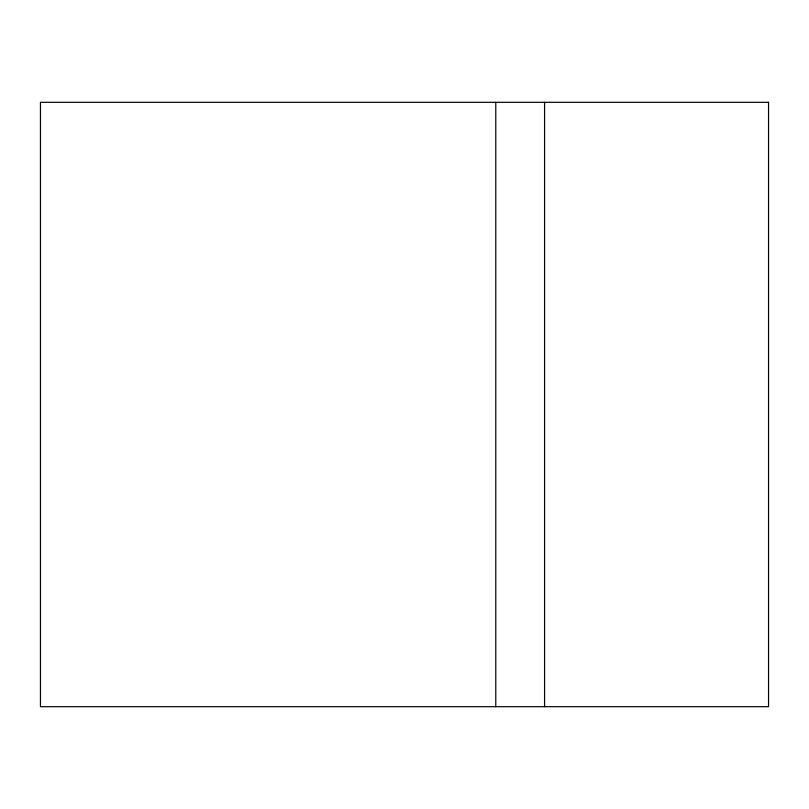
<?xml version="1.0" encoding="UTF-8"?>
<svg xmlns="http://www.w3.org/2000/svg" width="809" height="809" viewBox="0 0 809 809"><rect width="100%" height="100%" fill="white"/><g stroke="black" fill="none" stroke-linecap="round" stroke-linejoin="round"><path stroke-width="1.21" d="M544.578 102.308L544.578 706.692M495.775 102.308L495.775 706.692M768.55 102.308L40.45 102.308L40.45 706.692L768.55 706.692L768.55 102.308"/></g></svg>
